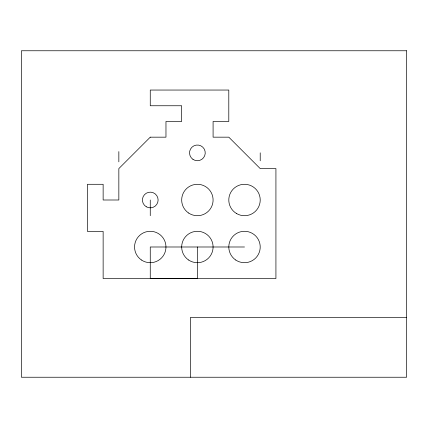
<?xml version="1.0" encoding="UTF-8"?>
<svg xmlns="http://www.w3.org/2000/svg" width="428" height="428" viewBox="0 0 428 428"><rect width="100%" height="100%" fill="white"/><g stroke="black" fill="none" stroke-linecap="round" stroke-linejoin="round"><path stroke-width="0.64" d="M244.506 246.993L150.26 246.993L150.26 278.409L197.383 278.409L197.383 246.993M406.6 317.346L190.514 317.346L190.514 377.239M260.219 152.828L260.219 160.816M150.26 199.999L150.26 215.707M118.845 151.603L118.845 161.838M150.26 137.169L118.845 168.584L118.845 199.999L103.137 199.999L103.137 184.291L87.43 184.291L87.43 231.414L103.137 231.414L103.137 278.537L275.926 278.537L275.926 168.584L260.219 168.584L228.798 137.169L213.091 137.169L213.091 121.461L228.798 121.461L228.798 90.046L150.26 90.046L150.26 105.753L181.675 105.753L181.675 121.461L165.968 121.461L165.968 137.169L150.26 137.169M406.6 50.761L21.4 50.761L21.4 377.239L406.6 377.239L406.6 50.761M192.985 159.382A7.854 7.854 0 0 0 205.221 153.438A7.854 7.854 0 0 0 193.954 145.814A7.854 7.854 0 0 0 192.985 159.382M236.652 213.604A15.708 15.708 0 0 0 260.219 199.999A15.708 15.708 0 0 0 236.652 186.394A15.708 15.708 0 0 0 236.652 213.604M188.582 213.01A15.708 15.708 0 0 0 213.053 201.123A15.708 15.708 0 0 0 190.524 185.87A15.708 15.708 0 0 0 188.582 213.01M235.705 260.005A15.708 15.708 0 0 0 260.176 248.117A15.708 15.708 0 0 0 237.647 232.864A15.708 15.708 0 0 0 235.705 260.005M188.582 260.005A15.708 15.708 0 0 0 213.053 248.117A15.708 15.708 0 0 0 190.524 232.864A15.708 15.708 0 0 0 188.582 260.005M141.459 260.005A15.708 15.708 0 0 0 165.93 248.117A15.708 15.708 0 0 0 143.401 232.864A15.708 15.708 0 0 0 141.459 260.005M146.333 206.799A7.854 7.854 0 0 0 158.114 199.999A7.854 7.854 0 0 0 146.333 193.199A7.854 7.854 0 0 0 146.333 206.799"/></g></svg>
